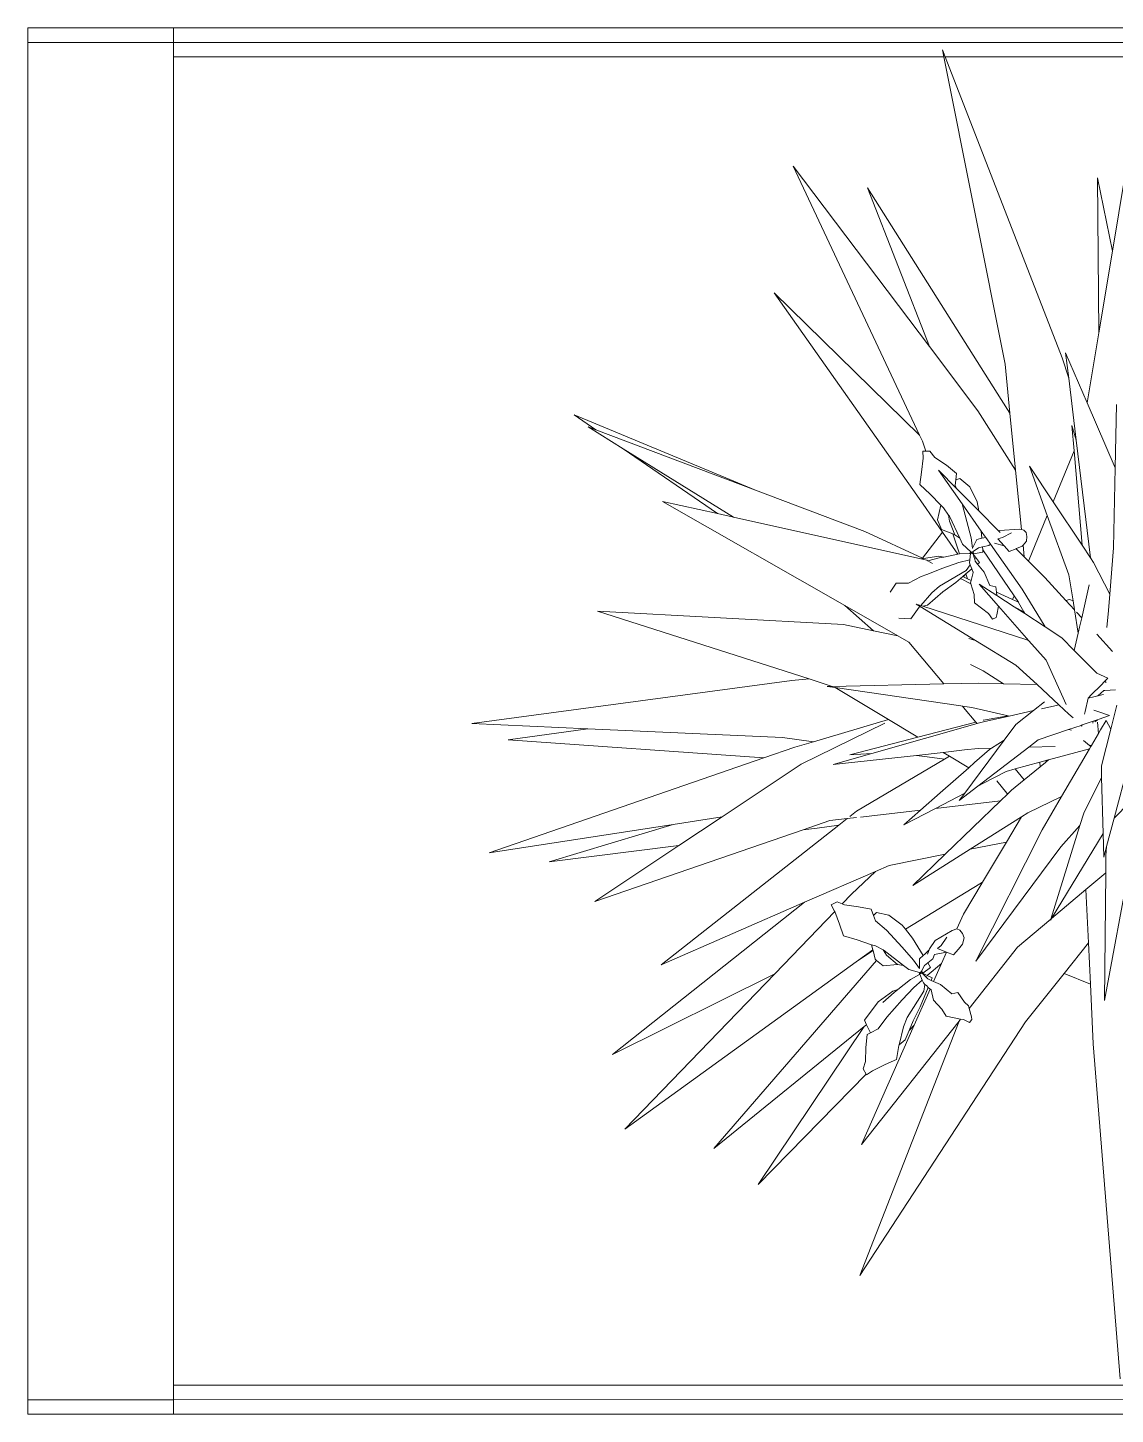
# Model space of a CAD drawing. Header units: millimetres. Extents: x 2027 to 2311, y 2171 to 2421.
# Drawn here: x 2095.03 to 2106.32, y 2301.94 to 2316.33 of the extents above; entities that cross this region are included whole.
import ezdxf

# ---------------------------------------------------------------- set-up
doc = ezdxf.new("R2010")
doc.units = ezdxf.units.MM
doc.layers.add('MOBILIARIO', color=4, linetype='Continuous', lineweight=13)

# ---------------------------------------------------------------- blocks, each defined once
blk = doc.blocks.new('Sofa set 04 pl')
at = {"layer": 'MOBILIARIO'}
for p, q in [((186.906, 192.134), (152.656, 192.132)), ((186.907, 192.134), (186.906, 192.134)), ((186.906, 192.134), (186.906, 191.884)), ((189.406, 192.134), (186.907, 192.134)), ((189.406, 191.884), (189.406, 192.134)), ((186.906, 191.884), (152.656, 191.882)), ((189.406, 191.884), (186.906, 191.884)), ((186.906, 191.884), (186.906, 191.634)), ((189.406, 191.884), (189.406, 191.634)), ((152.656, 191.634), (186.906, 191.634)), ((171.152, 185.791), (170.69, 191.525)), ((186.906, 191.634), (186.906, 168.884)), ((189.406, 191.634), (189.406, 168.884)), ((175.153, 189.756), (172.313, 185.409)), ((173.45, 185.398), (175.153, 189.756)), ((176.894, 188.197), (175.04, 186.307)), ((175.074, 185.494), (176.894, 188.197)), ((175.124, 187.515), (173.45, 185.398)), ((174.217, 185.468), (175.124, 187.515)), ((174.862, 184.36), (177.653, 187.583)), ((177.653, 187.583), (175.074, 185.494)), ((179.179, 187.248), (175.213, 184.385)), ((176.607, 184.588), (179.179, 187.248)), ((174.719, 186.143), (174.934, 186.248)), ((175.034, 186.317), (174.934, 186.248)), ((175.034, 186.317), (175.04, 186.307)), ((175.04, 186.307), (175.096, 186.216)), ((175.096, 186.216), (175.053, 186.089)), ((174.481, 185.816), (174.522, 186.058)), ((174.522, 186.058), (174.719, 186.143)), ((175.046, 185.849), (175.053, 186.089)), ((176.097, 183.364), (179.387, 185.973)), ((179.387, 185.973), (176.607, 184.588)), ((171.2, 184.767), (171.152, 185.791)), ((174.372, 185.722), (174.477, 185.803)), ((174.404, 185.496), (174.477, 185.803)), ((174.477, 185.803), (174.481, 185.816)), ((175.023, 185.627), (175.046, 185.849)), ((174.305, 185.558), (174.217, 185.468)), ((174.239, 185.396), (174.305, 185.558)), ((174.305, 185.558), (174.372, 185.722)), ((174.339, 185.338), (174.404, 185.496)), ((174.835, 185.533), (174.69, 185.33)), ((174.97, 185.6), (174.835, 185.533)), ((175.023, 185.627), (174.97, 185.6)), ((174.97, 185.6), (175.035, 185.462)), ((175.074, 185.494), (175.035, 185.462)), ((172.313, 185.409), (171.65, 184.581)), ((173.23, 185.373), (173.269, 185.425)), ((173.23, 185.373), (173.237, 185.326)), ((173.237, 185.326), (173.279, 185.182)), ((173.377, 185.373), (173.269, 185.425)), ((173.377, 185.373), (173.423, 185.364)), ((173.45, 185.398), (173.423, 185.364)), ((173.423, 185.364), (173.674, 185.315)), ((173.744, 185.193), (173.674, 185.315)), ((173.944, 184.852), (174.217, 185.468)), ((174.339, 185.338), (174.055, 184.889)), ((174.118, 185.152), (174.239, 185.396)), ((174.69, 185.33), (174.424, 185.037)), ((175.071, 185.385), (174.839, 185.071)), ((175.035, 185.462), (175.071, 185.385)), ((170.956, 185.046), (170.517, 182.682)), ((170.936, 182.859), (170.956, 185.046)), ((173.279, 185.182), (172.451, 184.135)), ((173.279, 185.182), (173.291, 185.14)), ((173.36, 185.076), (173.291, 185.14)), ((173.472, 184.908), (173.36, 185.076)), ((173.889, 185.041), (173.744, 185.193)), ((173.931, 184.863), (173.889, 185.041)), ((173.979, 184.821), (174.118, 185.152)), ((174.424, 185.037), (174.225, 184.825)), ((174.756, 185.082), (174.56, 184.908)), ((174.583, 184.885), (174.839, 185.071)), ((173.472, 184.908), (173.576, 184.931)), ((173.576, 184.931), (173.767, 184.774)), ((173.933, 184.855), (173.931, 184.863)), ((173.931, 184.863), (173.944, 184.852)), ((173.944, 184.852), (173.979, 184.821)), ((173.979, 184.821), (174.01, 184.791)), ((174.01, 184.791), (174.034, 184.77)), ((174.034, 184.77), (174.055, 184.889)), ((174.08, 184.696), (174.225, 184.825)), ((174.498, 184.858), (174.285, 184.687)), ((174.56, 184.908), (174.498, 184.858)), ((174.498, 184.858), (174.583, 184.885)), ((171.2, 184.767), (171.65, 184.581)), ((171.234, 184.061), (171.2, 184.767)), ((171.65, 184.581), (171.234, 184.061)), ((173.75, 184.415), (173.886, 184.72)), ((173.996, 184.618), (173.75, 184.415)), ((173.767, 184.774), (173.886, 184.72)), ((173.886, 184.72), (173.929, 184.701)), ((173.911, 184.659), (173.929, 184.701)), ((173.911, 184.659), (173.996, 184.618)), ((173.929, 184.701), (173.986, 184.675)), ((173.94, 184.478), (174.07, 184.578)), ((173.986, 184.675), (174.012, 184.648)), ((173.996, 184.618), (174.064, 184.585)), ((174.01, 184.635), (174.012, 184.648)), ((174.01, 184.635), (174.018, 184.642)), ((174.012, 184.648), (174.018, 184.642)), ((174.018, 184.642), (174.075, 184.582)), ((174.034, 184.77), (174.06, 184.745)), ((174.095, 184.543), (174.044, 184.448)), ((174.06, 184.745), (174.08, 184.696)), ((174.064, 184.585), (174.075, 184.582)), ((174.064, 184.585), (174.07, 184.578)), ((174.07, 184.578), (174.095, 184.543)), ((174.075, 184.582), (174.08, 184.576)), ((174.08, 184.696), (174.12, 184.595)), ((174.087, 184.579), (174.08, 184.576)), ((174.099, 184.583), (174.087, 184.579)), ((174.087, 184.579), (174.09, 184.578)), ((174.099, 184.583), (174.09, 184.578)), ((174.09, 184.578), (174.111, 184.572)), ((174.109, 184.569), (174.095, 184.543)), ((174.121, 184.59), (174.099, 184.583)), ((174.121, 184.59), (174.111, 184.572)), ((174.111, 184.572), (174.129, 184.567)), ((174.124, 184.597), (174.12, 184.595)), ((174.12, 184.595), (174.122, 184.592)), ((174.122, 184.592), (174.121, 184.59)), ((174.124, 184.597), (174.122, 184.592)), ((174.129, 184.605), (174.124, 184.597)), ((174.129, 184.6), (174.128, 184.599)), ((174.285, 184.687), (174.129, 184.6)), ((174.129, 184.6), (174.129, 184.605)), ((174.129, 184.6), (174.129, 184.567)), ((174.129, 184.567), (174.313, 184.516)), ((175.579, 183.524), (176.607, 184.588)), ((173.162, 184.375), (171.707, 182.413)), ((172.029, 182.125), (173.162, 184.375)), ((173.663, 184.218), (173.75, 184.415)), ((173.9, 184.331), (173.874, 184.258)), ((173.9, 184.331), (173.987, 184.402)), ((173.94, 184.478), (173.987, 184.402)), ((173.987, 184.402), (174.044, 184.448)), ((174.065, 184.275), (174.13, 184.332)), ((174.128, 184.497), (174.129, 184.496)), ((174.129, 184.496), (174.13, 184.332)), ((174.129, 184.496), (174.233, 184.353)), ((174.426, 184.135), (174.233, 184.353)), ((174.402, 184.447), (174.313, 184.516)), ((174.402, 184.447), (174.505, 184.431)), ((174.733, 184.191), (174.402, 184.447)), ((174.505, 184.431), (174.75, 184.454)), ((174.505, 184.431), (174.692, 184.268)), ((174.75, 184.454), (174.862, 184.36)), ((174.862, 184.36), (174.888, 184.338)), ((174.924, 184.19), (174.888, 184.338)), ((175.213, 184.385), (174.924, 184.19)), ((175.213, 184.385), (174.927, 184.179)), ((175.511, 182.043), (178.554, 184.434)), ((178.554, 184.434), (176.097, 183.364)), ((172.451, 184.135), (171.877, 183.651)), ((173.362, 183.972), (173.39, 184.082)), ((173.458, 184.164), (173.39, 184.082)), ((173.546, 184.262), (173.458, 184.164)), ((173.663, 184.218), (173.546, 184.262)), ((173.758, 184.102), (173.658, 183.96)), ((173.666, 184.216), (173.663, 184.218)), ((173.874, 184.258), (173.666, 184.216)), ((173.817, 184.158), (173.666, 184.216)), ((173.817, 184.158), (173.758, 184.102)), ((173.858, 184.018), (173.957, 184.16)), ((173.964, 184.179), (173.957, 184.16)), ((173.964, 184.179), (174.037, 184.251)), ((173.989, 184.251), (173.964, 184.179)), ((174.037, 184.251), (174.065, 184.275)), ((174.065, 184.275), (174.248, 183.978)), ((174.692, 183.843), (174.426, 184.135)), ((174.753, 184.181), (174.692, 184.268)), ((174.733, 184.191), (174.753, 184.181)), ((174.753, 184.181), (174.884, 184.111)), ((174.884, 184.111), (174.948, 184.09)), ((174.927, 184.179), (174.924, 184.19)), ((174.948, 184.09), (174.927, 184.179)), ((174.948, 184.09), (175.196, 184.005)), ((171.278, 183.146), (171.234, 184.061)), ((174.369, 183.826), (173.094, 183.045)), ((173.362, 183.972), (173.394, 183.896)), ((173.394, 183.896), (173.435, 183.844)), ((173.487, 183.821), (173.435, 183.844)), ((173.568, 183.847), (173.488, 183.821)), ((173.858, 184.018), (173.568, 183.847)), ((174.248, 183.978), (174.369, 183.826)), ((174.369, 183.826), (174.424, 183.757)), ((174.881, 183.679), (174.692, 183.843)), ((175.196, 184.005), (175.433, 183.941)), ((175.433, 183.941), (175.499, 183.737)), ((171.866, 183.642), (170.982, 182.185)), ((171.866, 183.642), (171.278, 183.146)), ((171.38, 182.05), (171.877, 183.651)), ((171.882, 183.668), (171.866, 183.642)), ((171.877, 183.651), (171.882, 183.668)), ((173.374, 183.565), (173.487, 183.821)), ((173.488, 183.821), (173.487, 183.821)), ((174.424, 183.757), (174.652, 183.582)), ((174.916, 183.588), (174.867, 183.536)), ((174.916, 183.588), (174.881, 183.679)), ((174.956, 183.483), (174.916, 183.588)), ((175.499, 183.737), (175.579, 183.524)), ((173.056, 183.031), (173.374, 183.565)), ((174.652, 183.582), (174.867, 183.536)), ((176.097, 183.364), (174.881, 182.834)), ((174.956, 183.483), (175.176, 183.439)), ((175.176, 183.439), (175.414, 183.41)), ((175.291, 183.226), (175.451, 183.392)), ((175.451, 183.392), (175.414, 183.41)), ((175.536, 183.355), (175.451, 183.392)), ((175.643, 183.408), (175.536, 183.355)), ((175.579, 183.524), (175.583, 183.514)), ((175.643, 183.408), (175.583, 183.514)), ((171.278, 183.146), (170.936, 182.859)), ((174.881, 182.834), (175.291, 183.226)), ((179.69, 183.348), (176.124, 182.122)), ((178.25, 182.391), (179.69, 183.348)), ((172.64, 182.332), (173.048, 183.017)), ((173.094, 183.045), (173.048, 183.017)), ((173.048, 183.017), (173.056, 183.031)), ((173.094, 183.045), (173.056, 183.031)), ((174.244, 183.077), (173.262, 182.456)), ((173.688, 182.541), (174.244, 183.077)), ((170.934, 182.566), (170.936, 182.859)), ((174.649, 182.733), (173.688, 182.541)), ((174.881, 182.834), (174.649, 182.733)), ((180.473, 182.671), (178.25, 182.391)), ((178.348, 182.029), (180.473, 182.671)), ((170.922, 182.409), (170.794, 181.924)), ((170.971, 182.591), (170.922, 182.409)), ((170.922, 182.409), (170.934, 182.566)), ((170.982, 182.185), (170.971, 182.591)), ((171.707, 182.413), (171.38, 182.05)), ((173.262, 182.456), (172.383, 181.9)), ((173.262, 182.456), (172.64, 182.332)), ((172.738, 181.625), (173.688, 182.541)), ((176.794, 180.892), (181.502, 182.519)), ((181.502, 182.519), (178.348, 182.029)), ((171.008, 181.227), (170.982, 182.185)), ((172.383, 181.9), (172.64, 182.332)), ((177.509, 181.899), (178.25, 182.391)), ((171.314, 181.838), (171.38, 182.05)), ((171.695, 181.554), (172.029, 182.125)), ((174.399, 182.038), (173.856, 181.755)), ((174.11, 181.784), (174.399, 182.038)), ((175.367, 181.93), (175.21, 181.912)), ((175.367, 181.93), (175.511, 182.043)), ((175.666, 181.965), (175.367, 181.93)), ((175.883, 182.092), (175.511, 182.043)), ((176.124, 182.122), (175.666, 181.965)), ((176.124, 182.122), (175.883, 182.092)), ((178.348, 182.029), (177.509, 181.899)), ((170.794, 181.924), (170.091, 181.202)), ((170.794, 181.924), (170.548, 180.996)), ((171.008, 181.227), (171.314, 181.838)), ((172.275, 181.832), (171.695, 181.554)), ((172.383, 181.9), (172.275, 181.832)), ((173.856, 181.755), (172.738, 181.625)), ((173.856, 181.755), (173.353, 181.492)), ((173.772, 181.487), (174.11, 181.784)), ((173.827, 180.986), (175.208, 181.805)), ((175.138, 181.904), (174.11, 181.784)), ((175.208, 181.805), (175.324, 181.896)), ((176.153, 180.997), (177.509, 181.899)), ((171.217, 180.736), (171.695, 181.554)), ((172.552, 181.445), (172.596, 181.488)), ((172.596, 181.488), (172.619, 181.51)), ((172.619, 181.51), (172.738, 181.625)), ((172.63, 181.496), (172.619, 181.51)), ((172.801, 181.286), (172.63, 181.496)), ((172.68, 180.588), (173.353, 181.492)), ((173.446, 181.618), (173.131, 181.376)), ((173.284, 181.058), (173.772, 181.487)), ((173.353, 181.492), (173.446, 181.618)), ((171.013, 181.027), (171.008, 181.227)), ((172.063, 181.044), (172.333, 181.266)), ((173.131, 181.376), (172.257, 180.706)), ((172.333, 181.266), (172.552, 181.445)), ((172.489, 181.08), (172.333, 181.266)), ((173.032, 181.324), (172.644, 181.122)), ((173.131, 181.376), (173.032, 181.324)), ((170.852, 180.399), (171.013, 181.027)), ((171.972, 180.97), (172.063, 181.044)), ((172.067, 180.966), (172.063, 181.044)), ((172.489, 181.08), (172.067, 180.966)), ((172.644, 181.122), (172.489, 181.08)), ((173.186, 180.972), (173.284, 181.058)), ((173.615, 180.86), (173.284, 181.058)), ((173.701, 180.911), (173.827, 180.986)), ((175.607, 181.006), (174.18, 180.847)), ((174.721, 180.298), (176.153, 180.997)), ((174.946, 180.817), (175.607, 181.006)), ((171.917, 180.925), (171.217, 180.736)), ((171.917, 180.925), (171.972, 180.97)), ((171.939, 180.931), (171.917, 180.925)), ((171.939, 180.931), (171.972, 180.97)), ((172.067, 180.966), (171.939, 180.931)), ((172.893, 180.723), (172.93, 180.747)), ((172.93, 180.747), (173.186, 180.972)), ((173.358, 180.755), (173.125, 180.729)), ((173.143, 180.3), (174.946, 180.817)), ((173.722, 180.796), (173.358, 180.755)), ((173.615, 180.86), (173.701, 180.911)), ((173.722, 180.796), (173.615, 180.86)), ((173.998, 180.871), (173.701, 180.911)), ((174.18, 180.847), (173.722, 180.796)), ((174.18, 180.847), (173.998, 180.871)), ((174.157, 180.536), (175.322, 180.836)), ((175.322, 180.836), (174.946, 180.817)), ((176.264, 180.708), (176.794, 180.892)), ((181.177, 180.582), (176.794, 180.892)), ((171.063, 180.472), (171.183, 180.678)), ((171.183, 180.678), (171.195, 180.698)), ((171.217, 180.679), (171.183, 180.678)), ((171.195, 180.698), (171.217, 180.736)), ((171.217, 180.679), (171.195, 180.698)), ((171.316, 180.593), (171.217, 180.679)), ((172.094, 180.582), (171.576, 180.406)), ((172.257, 180.706), (171.805, 180.695)), ((172.257, 180.706), (172.094, 180.582)), ((172.478, 180.317), (172.68, 180.588)), ((172.68, 180.588), (172.893, 180.723)), ((173.125, 180.729), (172.893, 180.723)), ((173.161, 180.279), (174.157, 180.536)), ((174.213, 180.502), (174.157, 180.536)), ((174.66, 180.234), (174.213, 180.502)), ((174.66, 180.234), (175.942, 180.613)), ((175.942, 180.613), (176.264, 180.708)), ((176.475, 180.542), (175.942, 180.613)), ((179.813, 180.391), (176.475, 180.542)), ((179.813, 180.391), (181.177, 180.582)), ((170.746, 179.985), (170.852, 180.399)), ((170.932, 180.249), (170.852, 180.399)), ((170.932, 180.249), (171.027, 180.411)), ((171.027, 180.411), (171.063, 180.472)), ((171.08, 180.281), (171.063, 180.472)), ((171.084, 180.242), (171.122, 180.274)), ((171.341, 180.326), (171.154, 180.263)), ((171.154, 180.263), (171.16, 180.295)), ((171.341, 180.326), (171.345, 180.346)), ((171.36, 180.333), (171.341, 180.326)), ((171.36, 180.333), (171.345, 180.346)), ((171.576, 180.406), (171.36, 180.333)), ((171.576, 180.406), (171.523, 180.418)), ((172.176, 180.079), (172.478, 180.317)), ((172.59, 180.174), (173.01, 180.269)), ((173.01, 180.269), (173.125, 180.295)), ((173.125, 180.295), (173.143, 180.3)), ((173.161, 180.279), (173.143, 180.3)), ((173.374, 180.025), (173.161, 180.279)), ((176.315, 179.563), (181.799, 180.301)), ((181.799, 180.301), (179.813, 180.391)), ((171.05, 180.227), (170.873, 180.167)), ((171.057, 180.102), (170.873, 180.167)), ((171.077, 180.236), (171.05, 180.227)), ((171.141, 180.072), (171.057, 180.102)), ((171.077, 180.236), (171.084, 180.242)), ((171.084, 180.239), (171.077, 180.236)), ((171.154, 180.263), (171.084, 180.239)), ((171.084, 180.239), (171.084, 180.242)), ((171.238, 179.866), (171.29, 180.096)), ((171.29, 180.096), (171.299, 180.14)), ((171.568, 180.141), (171.496, 180.207)), ((171.742, 179.981), (171.568, 180.141)), ((171.809, 179.996), (172.038, 180.048)), ((171.984, 179.928), (172.176, 180.079)), ((172.176, 180.079), (172.59, 180.174)), ((172.609, 180.169), (172.59, 180.174)), ((172.609, 180.169), (173.029, 180.245)), ((173.231, 180.027), (172.609, 180.169)), ((173.029, 180.245), (173.037, 180.247)), ((173.392, 180.003), (173.231, 180.027)), ((175.573, 179.687), (174.66, 180.234)), ((170.968, 179.736), (171.074, 179.828)), ((170.978, 179.807), (171.004, 179.813)), ((171.004, 179.813), (171.074, 179.828)), ((171.024, 179.65), (171.179, 179.806)), ((171.074, 179.828), (171.142, 179.844)), ((171.142, 179.844), (171.238, 179.866)), ((171.179, 179.806), (171.238, 179.866)), ((171.961, 179.218), (171.615, 179.975)), ((171.742, 179.981), (171.809, 179.996)), ((172.115, 179.636), (171.742, 179.981)), ((173.392, 180.003), (173.374, 180.025)), ((173.42, 179.999), (173.392, 180.003)), ((175.573, 179.687), (173.42, 179.999)), ((170.773, 179.725), (170.955, 179.736)), ((170.902, 179.527), (170.952, 179.578)), ((170.931, 179.598), (170.952, 179.578)), ((170.952, 179.578), (171.024, 179.65)), ((170.955, 179.736), (170.968, 179.736)), ((172.478, 179.301), (172.115, 179.636)), ((172.115, 179.636), (172.687, 179.62)), ((173.038, 179.399), (172.687, 179.62)), ((172.687, 179.62), (173.117, 179.608)), ((173.117, 179.608), (173.713, 179.621)), ((173.713, 179.621), (175.625, 179.665)), ((174.312, 178.907), (173.713, 179.621)), ((175.709, 179.667), (175.573, 179.687)), ((175.625, 179.665), (175.709, 179.667)), ((176.021, 179.538), (175.625, 179.665)), ((176.021, 179.538), (176.315, 179.563)), ((170.902, 179.527), (171.089, 179.439)), ((171.089, 179.439), (171.476, 179.049)), ((173.252, 179.292), (173.038, 179.399)), ((179.642, 178.375), (176.021, 179.538)), ((172.253, 178.884), (171.961, 179.218)), ((173.167, 178.879), (172.478, 179.301)), ((170.819, 179.069), (171.093, 178.77)), ((171.409, 178.753), (171.476, 179.049)), ((171.476, 179.049), (171.692, 178.832)), ((172.253, 178.884), (172.288, 178.867)), ((172.773, 178.29), (172.253, 178.884)), ((172.288, 178.867), (174.073, 178.292)), ((173.167, 178.879), (173.285, 178.848)), ((174.115, 178.299), (173.167, 178.879)), ((174.497, 178.801), (174.312, 178.907)), ((170.893, 178.364), (170.918, 178.655)), ((171.349, 178.49), (171.385, 178.649)), ((171.385, 178.649), (171.409, 178.753)), ((171.473, 178.355), (171.409, 178.753)), ((171.692, 178.832), (171.976, 178.646)), ((172.368, 178), (171.976, 178.646)), ((171.976, 178.646), (172.324, 178.42)), ((174.497, 178.801), (174.917, 178.714)), ((175.41, 178.279), (174.497, 178.801)), ((175.41, 178.279), (174.917, 178.714)), ((174.917, 178.714), (175.429, 178.607)), ((175.429, 178.607), (179.642, 178.375)), ((170.87, 178.087), (170.893, 178.364)), ((171.221, 177.926), (171.349, 178.49)), ((171.349, 178.49), (171.439, 178.392)), ((172.341, 178.39), (172.324, 178.42)), ((172.324, 178.42), (172.504, 178.303)), ((172.341, 178.39), (172.504, 178.303)), ((172.43, 178.227), (172.341, 178.39)), ((172.802, 178.442), (172.773, 178.29)), ((172.817, 178.486), (172.802, 178.442)), ((172.817, 178.486), (172.875, 178.515)), ((172.948, 178.419), (172.875, 178.515)), ((172.948, 178.419), (173.186, 178.232)), ((174.132, 178.311), (174.279, 178.507)), ((174.279, 178.507), (174.483, 178.495)), ((171.473, 178.355), (171.62, 178.194)), ((171.498, 178.202), (171.473, 178.355)), ((171.498, 178.202), (171.558, 178.18)), ((171.57, 177.755), (171.498, 178.202)), ((171.558, 178.18), (171.62, 178.194)), ((171.62, 178.194), (171.979, 177.803)), ((172.433, 178.223), (172.43, 178.227)), ((172.433, 178.223), (172.533, 178.177)), ((172.507, 178.115), (172.433, 178.223)), ((172.504, 178.303), (172.804, 178.108)), ((172.507, 178.115), (172.533, 178.177)), ((172.533, 178.177), (172.81, 178.05)), ((173.104, 177.912), (172.773, 178.29)), ((173.193, 178.092), (173.186, 178.232)), ((173.726, 178.047), (173.992, 178.277)), ((173.918, 178.061), (174.106, 178.281)), ((173.992, 178.277), (174.073, 178.292)), ((174.073, 178.292), (174.106, 178.281)), ((174.106, 178.281), (174.187, 178.255)), ((174.115, 178.299), (174.123, 178.301)), ((174.119, 178.296), (174.115, 178.299)), ((174.119, 178.296), (174.123, 178.301)), ((174.187, 178.255), (174.119, 178.296)), ((174.123, 178.301), (174.132, 178.311)), ((178.532, 176.496), (175.41, 178.279)), ((170.802, 177.291), (170.87, 178.087)), ((170.87, 178.087), (171.146, 177.543)), ((172.912, 177.228), (172.368, 178)), ((173.044, 177.327), (172.507, 178.115)), ((172.81, 178.05), (172.804, 178.108)), ((172.804, 178.108), (173.104, 177.912)), ((172.82, 177.962), (172.81, 178.05)), ((172.82, 177.962), (172.923, 177.936)), ((172.923, 177.936), (173.022, 177.709)), ((173.247, 177.908), (173.193, 178.092)), ((173.243, 177.851), (173.252, 177.891)), ((173.247, 177.908), (173.423, 177.815)), ((173.252, 177.891), (173.247, 177.908)), ((173.788, 177.95), (173.331, 177.68)), ((173.506, 177.885), (173.726, 178.047)), ((173.788, 177.95), (173.918, 178.061)), ((174.319, 177.898), (174.097, 177.783)), ((174.529, 177.895), (174.319, 177.898)), ((174.529, 177.895), (174.629, 178.049)), ((171.939, 176.74), (171.57, 177.755)), ((171.979, 177.803), (172.26, 177.519)), ((173.022, 177.709), (173.133, 177.57)), ((173.207, 177.705), (173.209, 177.713)), ((173.209, 177.713), (173.243, 177.851)), ((173.209, 177.713), (173.232, 177.654)), ((173.232, 177.654), (173.333, 177.739)), ((173.232, 177.654), (173.247, 177.613)), ((173.243, 177.851), (173.306, 177.822)), ((173.258, 177.584), (173.331, 177.68)), ((173.333, 177.739), (173.306, 177.822)), ((173.306, 177.822), (173.375, 177.791)), ((173.333, 177.739), (173.339, 177.744)), ((173.339, 177.744), (173.375, 177.791)), ((173.339, 177.744), (173.387, 177.785)), ((173.375, 177.791), (173.387, 177.785)), ((173.387, 177.785), (173.423, 177.815)), ((173.423, 177.815), (173.506, 177.885)), ((174.002, 177.747), (173.727, 177.643)), ((174.097, 177.783), (174.002, 177.747)), ((171.146, 177.543), (171.197, 177.466)), ((171.443, 175.449), (171.197, 177.466)), ((171.197, 177.466), (171.343, 177.247)), ((171.939, 176.74), (172.26, 177.519)), ((172.26, 177.519), (172.333, 177.446)), ((172.353, 177.244), (172.333, 177.446)), ((172.333, 177.446), (172.471, 177.307)), ((173.098, 177.541), (173.133, 177.57)), ((173.098, 177.541), (173.201, 177.405)), ((173.133, 177.57), (173.172, 177.521)), ((173.172, 177.521), (173.183, 177.484)), ((173.175, 177.474), (173.183, 177.484)), ((173.175, 177.474), (173.185, 177.477)), ((173.183, 177.484), (173.185, 177.477)), ((173.185, 177.477), (173.208, 177.398)), ((173.247, 177.613), (173.258, 177.584)), ((173.265, 177.497), (173.255, 177.388)), ((173.258, 177.584), (173.27, 177.549)), ((173.27, 177.549), (173.265, 177.497)), ((173.265, 177.497), (173.453, 177.545)), ((173.727, 177.643), (173.453, 177.545)), ((173.71, 177.45), (173.47, 177.401)), ((173.789, 177.466), (173.71, 177.45)), ((173.71, 177.45), (173.799, 177.435)), ((174.074, 177.47), (173.732, 177.024)), ((173.983, 177.517), (173.789, 177.466)), ((173.799, 177.435), (174.06, 177.476)), ((173.904, 177.559), (173.983, 177.517)), ((173.983, 177.517), (174.005, 177.505)), ((174.005, 177.505), (174.103, 177.483)), ((174.06, 177.476), (174.103, 177.483)), ((174.06, 177.476), (174.074, 177.47)), ((174.074, 177.47), (175.063, 177.015)), ((174.103, 177.483), (177.312, 176.768)), ((170.776, 175.921), (170.802, 177.291)), ((171.48, 175.631), (171.343, 177.247)), ((171.343, 177.247), (171.84, 176.502)), ((172.296, 177.179), (172.29, 177.097)), ((172.296, 177.179), (172.353, 177.244)), ((172.353, 177.244), (172.372, 177.264)), ((172.468, 177.306), (172.372, 177.264)), ((172.471, 177.307), (172.468, 177.306)), ((172.593, 177.354), (172.471, 177.307)), ((172.678, 177.258), (172.593, 177.354)), ((172.844, 177.211), (172.678, 177.258)), ((172.786, 177.137), (172.678, 177.258)), ((172.939, 177.254), (172.912, 177.228)), ((172.976, 177.137), (172.912, 177.228)), ((172.939, 177.254), (173.048, 177.277)), ((173.041, 177.366), (173.202, 177.396)), ((173.041, 177.366), (173.044, 177.327)), ((173.044, 177.327), (173.048, 177.277)), ((173.048, 177.277), (173.12, 177.292)), ((173.209, 177.353), (173.12, 177.292)), ((173.218, 177.296), (173.144, 177.15)), ((173.201, 177.405), (173.208, 177.398)), ((173.201, 177.405), (173.202, 177.396)), ((173.202, 177.396), (173.209, 177.353)), ((173.208, 177.398), (173.211, 177.39)), ((173.233, 177.37), (173.209, 177.353)), ((173.218, 177.389), (173.211, 177.39)), ((173.217, 177.298), (173.218, 177.296)), ((173.218, 177.389), (173.22, 177.387)), ((173.231, 177.387), (173.218, 177.389)), ((173.218, 177.296), (173.245, 177.121)), ((173.231, 177.387), (173.22, 177.387)), ((173.22, 177.387), (173.236, 177.372)), ((173.253, 177.384), (173.231, 177.387)), ((173.253, 177.384), (173.236, 177.372)), ((173.236, 177.372), (173.25, 177.36)), ((173.265, 177.389), (173.25, 177.36)), ((173.25, 177.36), (173.391, 177.23)), ((173.255, 177.385), (173.253, 177.384)), ((173.259, 177.388), (173.255, 177.388)), ((173.255, 177.388), (173.255, 177.385)), ((173.259, 177.388), (173.255, 177.385)), ((173.267, 177.393), (173.259, 177.388)), ((173.265, 177.389), (173.264, 177.389)), ((173.443, 177.395), (173.265, 177.389)), ((173.265, 177.389), (173.267, 177.393)), ((173.438, 177.128), (173.391, 177.23)), ((173.445, 177.396), (173.443, 177.395)), ((173.47, 177.401), (173.445, 177.396)), ((173.558, 177.053), (173.445, 177.396)), ((173.732, 177.024), (173.47, 177.401)), ((172.29, 177.097), (172.303, 177.032)), ((172.34, 176.987), (172.303, 177.032)), ((172.38, 176.981), (172.34, 176.987)), ((172.422, 176.974), (172.38, 176.981)), ((172.482, 175.961), (172.38, 176.981)), ((172.759, 176.994), (172.422, 176.974)), ((172.708, 177.115), (172.554, 177.034)), ((172.786, 177.137), (172.708, 177.115)), ((172.746, 177.03), (172.773, 177.002)), ((172.759, 176.994), (172.773, 177.002)), ((172.773, 177.002), (173.112, 176.661)), ((172.981, 177.142), (172.976, 177.137)), ((172.995, 177.111), (172.976, 177.137)), ((172.995, 177.111), (173.024, 177.12)), ((173.07, 177.005), (172.995, 177.111)), ((173.024, 177.12), (173.06, 177.129)), ((173.06, 177.129), (173.144, 177.15)), ((173.06, 177.129), (173.07, 177.005)), ((173.4, 176.537), (173.07, 177.005)), ((173.317, 176.84), (173.245, 177.121)), ((173.438, 177.128), (173.523, 177.067)), ((173.616, 176.75), (173.438, 177.128)), ((173.523, 177.067), (173.615, 176.837)), ((173.523, 177.067), (173.558, 177.053)), ((173.558, 177.053), (173.751, 176.976)), ((174.064, 176.547), (173.732, 177.024)), ((173.751, 176.976), (173.822, 176.81)), ((175.063, 177.015), (176.94, 176.305)), ((172.246, 175.894), (171.939, 176.74)), ((173.4, 176.537), (173.317, 176.84)), ((173.63, 176.731), (173.615, 176.837)), ((173.616, 176.75), (173.63, 176.731)), ((173.63, 176.731), (173.715, 176.61)), ((173.762, 176.561), (173.822, 176.81)), ((179.203, 175.594), (177.312, 176.768)), ((177.312, 176.768), (177.587, 176.707)), ((179.203, 175.594), (177.587, 176.707)), ((177.587, 176.707), (178.532, 176.496)), ((171.48, 175.631), (171.84, 176.502)), ((171.84, 176.502), (172.246, 175.894)), ((173.112, 176.661), (173.143, 176.504)), ((173.112, 176.661), (173.495, 176.275)), ((173.143, 176.504), (173.267, 176.245)), ((173.805, 175.963), (173.4, 176.537)), ((173.715, 176.61), (173.762, 176.561)), ((173.762, 176.561), (173.944, 176.373)), ((176.619, 172.925), (174.064, 176.547)), ((173.267, 176.245), (173.437, 176.105)), ((173.515, 176.226), (173.495, 176.275)), ((173.495, 176.275), (173.805, 175.963)), ((173.505, 176.13), (173.515, 176.226)), ((173.944, 176.373), (174.125, 176.208)), ((176.94, 176.305), (180.045, 175.015)), ((176.94, 176.305), (179.674, 175.27)), ((173.505, 176.13), (173.437, 176.105)), ((173.493, 176.017), (173.505, 176.13)), ((173.493, 176.017), (173.668, 175.878)), ((174.092, 175.997), (174.065, 175.759)), ((174.125, 176.208), (174.092, 175.997)), ((170.755, 174.839), (170.776, 175.921)), ((170.776, 175.921), (171.256, 174.808)), ((172.482, 175.961), (173.126, 174.945)), ((172.579, 174.984), (172.482, 175.961)), ((173.668, 175.878), (173.866, 175.744)), ((174.069, 175.638), (174.065, 175.759)), ((171.517, 175.198), (171.48, 175.631)), ((173.95, 175.639), (173.866, 175.744)), ((174.021, 175.638), (173.95, 175.639)), ((174.078, 175.464), (174.021, 175.638)), ((174.069, 175.638), (174.021, 175.638)), ((179.806, 175.22), (179.203, 175.594)), ((171.443, 175.449), (171.517, 175.198)), ((171.572, 174.384), (171.443, 175.449)), ((174.127, 175.36), (174.078, 175.464)), ((174.127, 175.36), (176.619, 172.925)), ((176.292, 170.752), (174.127, 175.36)), ((180.045, 175.015), (179.674, 175.27)), ((179.674, 175.27), (179.806, 175.22)), ((171.057, 173.611), (171.256, 174.808)), ((171.256, 174.808), (171.625, 173.955)), ((172.579, 174.984), (172.731, 174.749)), ((172.663, 174.147), (172.579, 174.984)), ((173.126, 174.945), (173.958, 173.842)), ((172.731, 174.749), (175.02, 171.126)), ((171.572, 174.384), (171.682, 174.039)), ((171.625, 173.955), (171.572, 174.384)), ((173.713, 168.884), (172.663, 174.147)), ((171.682, 174.039), (173.69, 168.884)), ((175.02, 171.126), (173.958, 173.842)), ((173.958, 173.842), (176.292, 170.752)), ((170.823, 172.209), (171.057, 173.611)), ((171.078, 170.956), (171.057, 173.611)), ((170.605, 170.899), (170.823, 172.209)), ((170.823, 172.209), (171.078, 170.956)), ((173.69, 168.884), (168.641, 168.884)), ((173.69, 168.884), (173.737, 168.763)), ((186.906, 168.884), (173.713, 168.884)), ((173.737, 168.763), (173.713, 168.884)), ((186.906, 168.884), (186.906, 168.636)), ((189.406, 168.884), (189.406, 168.634)), ((168.575, 168.635), (186.906, 168.636)), ((186.906, 168.634), (186.906, 168.636)), ((189.406, 168.634), (186.906, 168.634)), ((186.906, 168.571), (186.906, 168.634)), ((189.406, 168.392), (189.406, 168.634)), ((186.906, 168.569), (186.906, 168.571)), ((186.906, 168.511), (186.906, 168.569)), ((186.906, 168.509), (186.906, 168.511)), ((186.906, 168.459), (186.906, 168.509)), ((186.906, 168.457), (186.906, 168.459)), ((186.906, 168.419), (186.906, 168.457)), ((186.906, 168.417), (186.906, 168.419)), ((186.906, 168.394), (186.906, 168.417)), ((186.906, 168.392), (186.906, 168.394)), ((186.906, 168.386), (186.906, 168.392)), ((189.405, 168.384), (189.406, 168.392)), ((168.509, 168.385), (186.906, 168.386)), ((186.905, 168.384), (186.906, 168.386)), ((186.905, 168.384), (189.405, 168.384))]:
    blk.add_line(p, q, dxfattribs=at)

msp = doc.modelspace()

# ---------------------------------------------------------------- block references
at = {"xscale": 0.6059157693152566, "yscale": 0.6059157693152566, "zscale": 0.6059157693152566, "rotation": 180}
msp.add_blockref('Sofa set 04 pl', (2209.79, 2418.354, 14.839), dxfattribs=at)

doc.saveas('drawing.dxf')
